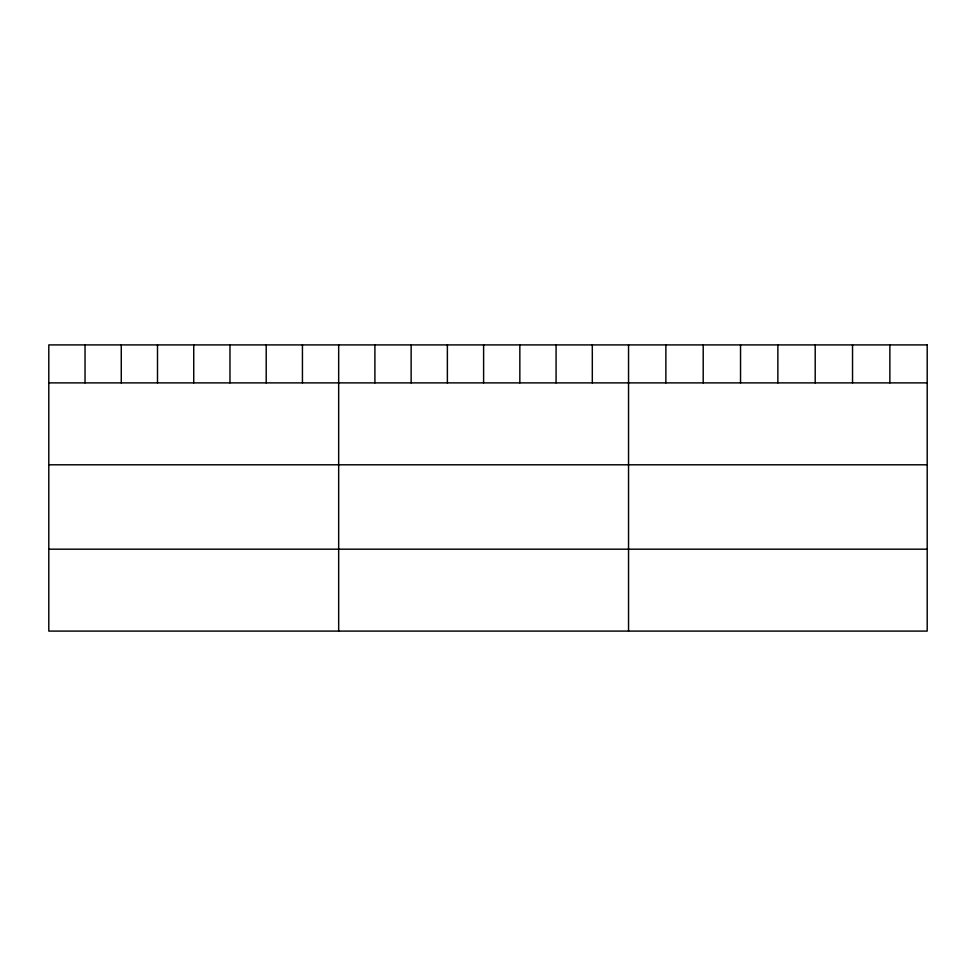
<?xml version="1.0" encoding="UTF-8"?>
<svg xmlns="http://www.w3.org/2000/svg" width="976" height="976" viewBox="0 0 976 976"><rect width="100%" height="100%" fill="white"/><g stroke="black" fill="none" stroke-linecap="round" stroke-linejoin="round"><path stroke-width="1.46" d="M48.8 382.885L927.2 382.885M48.8 464.796L927.2 464.796M48.8 549.183L927.2 549.183M889.868 344.906L889.868 382.885M852.536 344.906L852.536 382.885M815.204 344.906L815.204 382.885M777.872 344.906L777.872 382.885M740.54 344.906L740.54 382.885M703.208 344.906L703.208 382.885M665.876 344.906L665.876 382.885M628.544 344.906L628.544 631.094M592.31 344.906L592.31 382.885M556.076 344.906L556.076 382.885M519.842 344.906L519.842 382.885M483.608 344.906L483.608 382.885M447.374 344.906L447.374 382.885M411.14 344.906L411.14 382.885M374.906 344.906L374.906 382.885M338.672 344.906L338.672 631.094M302.438 344.906L302.438 382.885M266.204 344.906L266.204 382.885M229.97 344.906L229.97 382.885M193.736 344.906L193.736 382.885M157.502 344.906L157.502 382.885M121.268 344.906L121.268 382.885M85.034 344.906L85.034 382.885M927.2 344.906L48.8 344.906L48.8 631.094L927.2 631.094L927.2 344.906"/></g></svg>
